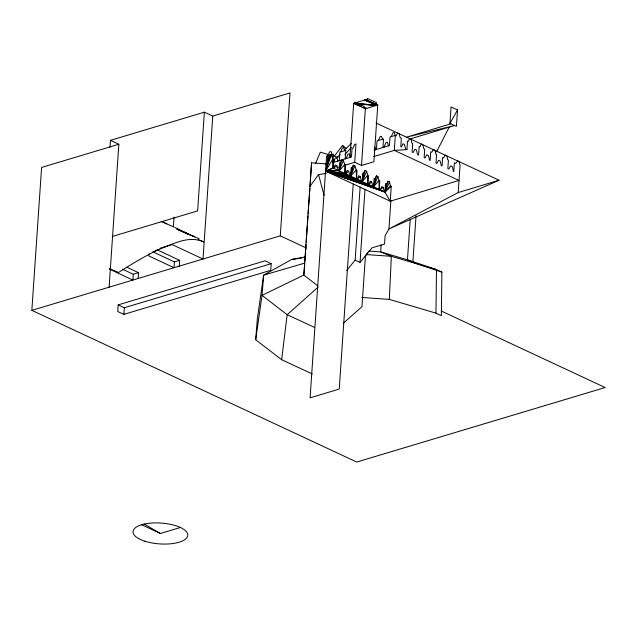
<?xml version="1.0" encoding="UTF-8"?>
<svg xmlns="http://www.w3.org/2000/svg" width="637" height="637" viewBox="0 0 637 637"><rect width="100%" height="100%" fill="white"/><g stroke="black" fill="none" stroke-linecap="round" stroke-linejoin="round"><path stroke-width="0.96" d="M381.125 245.006L380.655 251.894L391.357 256.313L436.488 269.626L441.879 272.134L441.353 315.649L435.963 313.141L436.488 269.626L407.465 259.8L380.655 251.894L368.839 251.074M435.963 313.141L389.318 299.39L391.357 256.313L366.299 254.561M326.869 163.908L311.565 162.833L310.028 186.346M441.361 311.055L605.15 387.527L356.728 462.04L31.85 310.354L41.596 167.427L118.848 144.257L109.11 287.183M109.994 147.251L110.464 140.339L204.366 112.176L212.758 116.093L290.01 92.922L280.272 235.841L306.365 248.032M118.179 304.876L117.726 311.517L123.865 314.375L270.741 270.327L271.187 263.686L265.056 260.82L118.179 304.876L124.319 307.743L271.187 263.686M123.865 314.375L124.319 307.743M122.463 269.204L133.26 274.244L132.87 280.057L109.46 269.125M138.11 278.48L138.508 272.676L126.803 267.206M148.939 254.012L148.803 255.947L174.012 267.715L174.403 261.903L152.8 251.822M173.36 226.915L174.028 217.09M179.252 266.139L179.65 260.334L157.148 249.823M204.366 112.176L197.637 210.871L112.271 236.478M212.758 116.093L203.012 259.012L172.149 244.608L159.823 248.303M311.565 162.833L303.841 275.08L317.982 285.965M304.932 261.114L306.071 244.385M306.206 242.418L307.345 225.697M307.48 223.73L308.013 215.863M308.149 213.889L308.619 207.009M308.754 205.042L309.893 188.313M327.808 164.147L325.985 164.696L327.084 165.206L327.665 156.67L328.764 157.18L325.547 171.114L390.258 201.188L459.022 180.438L394.311 150.364L373.68 156.591M332.817 162.634L333.398 154.098L326.566 156.161L310.092 397.838L339.25 389.04L353.224 184.093M339.306 160.675L339.887 152.139L345.787 150.356L345.206 158.892M345.692 173.853L347.077 170.477L348.678 171.218L345.692 173.853L325.547 171.114L373.577 186.816L375.066 178.702L376.419 175.852L377.924 176.553L378.911 180.486L379.811 180.908L379.23 189.444L325.547 171.114L338.374 170.453L336.877 165.739L333.414 168.144L325.547 171.114L380.138 189.866L381.818 186.625L383.187 187.262L384.294 191.801L325.547 171.114L333.016 167.961L333.597 159.425L332.856 159.083L325.547 171.114L344.975 173.519L345.557 164.983L344.721 164.593L343.399 160.5L341.679 159.704L340.58 162.674L339.187 170.827L325.547 171.114L330.364 154.441L331.336 154.895L332.856 159.083L333.016 167.961L384.923 192.087L390.258 201.188L391.277 186.235L390.377 185.821L389.573 181.959L388.013 181.234L386.54 184.029L384.923 192.087L325.547 171.114L331.336 154.895M350.024 157.108L353.686 103.337L366.092 99.595L377.765 105.017L373.903 161.726L361.498 165.469L354.705 162.316L344.362 165.437M354.705 162.316L355.956 143.986L354.634 144.384L353.009 148.182L352.046 148.469L351.465 157.005L332.379 162.769M357.182 179.196L358.488 175.78L360.287 176.616L357.182 179.196L325.547 171.114L362.246 181.553L363.464 173.304L364.985 170.541L366.641 171.305L367.708 175.279L368.401 175.605L367.82 184.141L325.547 171.114L356.425 178.846L357.007 170.31L356.226 169.944L354.873 165.835L353.416 165.158L351.982 167.969L350.605 176.138L325.547 171.114L372.86 186.482L371.666 181.903L370.248 181.242L368.672 184.539L325.547 171.114L349.888 175.804L348.678 171.218M361.498 165.469L365.359 108.768L353.686 103.337L355.589 103.513M346.671 270.462L355.151 260.143L360.152 186.808M355.151 260.143L360.032 262.412L365.025 189.229M376.451 149.464L377.032 140.928L383.522 138.97L382.933 147.505M391.277 186.235L384.923 192.087L385.504 183.552L386.54 184.029M390.895 200.464L388.952 228.954L385.106 235.634L384.533 244.067L372 247.849L360.032 262.412M391.245 136.636L392.957 132.815L394.128 132.464L395.33 135.402L394.311 150.364L406.924 149.599L407.505 141.064L408.166 141.374L409.591 138.555L411.008 139.208L411.908 143.11L412.704 143.484L412.123 152.02L413.198 152.514L414.862 149.273L416.479 150.021L417.506 154.52L418.597 155.03L419.178 146.486L419.918 146.836L421.391 144.042L422.801 144.695L423.836 148.652L424.72 149.066L424.138 157.602L424.998 158.008L426.766 154.799L428.414 155.563L429.537 160.11L430.126 160.389L430.708 151.853L431.687 152.307L433.343 149.591L435.015 150.372L435.875 154.25L436.584 154.584L436.003 163.12L436.847 163.51L438.622 160.309L440.215 161.05L441.266 165.564L442.07 165.939L442.651 157.403L443.599 157.841L445.247 155.125L446.975 155.93L447.7 159.744L448.432 160.086L447.843 168.622L448.79 169.06L450.63 165.891L452.445 166.735L453.305 171.154L453.799 171.385L454.38 162.849L455.67 163.446L457.74 160.93L459.006 161.519L460.041 165.485L458.194 192.557L388.952 228.954L499.082 180.215L376.013 123.013M410.236 219.184L407.465 259.8L412.864 262.309L441.879 272.134M412.864 262.309L416.033 215.792M449.961 123.379L451.084 106.936L457.525 109.93L456.403 126.381L449.961 123.379L457.525 109.93M312.257 373.935L281.65 359.714L255.684 339.72L257.348 318.842L263.638 275.144L291.563 259.498L305.027 256.918M281.65 359.714L287.16 314.694L318.03 287.223M255.684 339.72L262.03 295.345L263.638 275.144L304.797 263.081L303.841 275.08L262.03 295.345L287.16 314.694L314.24 327.283M341.679 159.704L339.187 170.827L344.721 164.593L344.975 173.519M364.985 170.541L362.246 181.553L367.708 175.279L367.82 184.141M353.416 165.158L350.605 176.138L356.226 169.944L356.425 178.846M376.419 175.852L373.577 186.816L378.911 180.486L379.23 189.444M390.377 185.821L384.923 192.087L388.013 181.234M327.084 165.206L330.364 154.441L328.764 157.18M340.843 151.853L342.125 148.158L343.693 147.688L344.665 150.698M333.692 162.371L335.245 158.08L336.782 157.618L337.968 161.081M327.944 155.746L329.456 151.988L331.065 151.502L332.068 154.496M343.399 160.5L339.187 170.827L339.768 162.292L340.58 162.674M346.082 158.629L347.866 154.273L349.259 153.851L350.43 157.315M354.873 165.835L350.605 176.138L351.186 167.603L351.982 167.969M384.015 147.179L385.855 142.807L387.503 142.314L388.411 145.857M377.924 176.553L373.577 186.816L374.158 178.28L375.066 178.702M315.395 163.813L320.331 152.187L328.788 154.687M366.641 171.305L362.246 181.553L362.827 173.009L363.464 173.304M384.923 192.087L389.573 181.959M378.322 140.538L380.138 136.684L381.436 136.294L382.646 139.232M436.552 151.837L449.085 127.312M333.414 168.144L335.166 164.943L336.877 165.739M367.469 252.841L365.423 256.058L361.975 306.652L343.598 323.007M309.877 186.545L318.548 174.578L326.303 173.439M334.059 156.559L342.507 145.499L346.432 148.517M344.864 154.751L351.361 147.266M333.032 161.432L334.449 160.038M336.575 157.96L340.118 154.48M344.37 150.308L351.465 143.365M368.672 184.539L371.666 181.903M380.138 189.866L383.187 187.262M109.564 268.655L118.49 272.517C130.951 264.466 143.731 256.854 157.005 250.245C171.297 244.839 188.496 234.727 203.76 241.964L198.203 239.536M153.931 251.79L157.005 250.245M365.359 108.768L377.765 105.017L364.611 100.041L367.167 100.097L367.286 98.416L376.547 102.724L376.427 104.396L364.611 100.041L376.499 105.408L357.835 104.102M450.877 123.809L406.525 137.194L454.571 125.529L410.22 138.914M373.999 150.205L389.446 145.547L390.035 137.003L395.33 135.402L396.174 135.8L397.647 133.006L399.12 133.69L400.195 137.664L401.35 138.205L400.769 146.741L401.429 147.051L403.006 143.755L404.439 144.424L405.65 149.01L406.924 149.599M336.838 167.706L339.656 166.854M458.194 192.557L499.082 180.215M133.26 274.244L138.508 272.676M174.403 261.903L179.65 260.334M31.85 310.354L280.272 235.841M141.677 524.745L160.397 533.48L180.39 527.484M291.563 259.498L298.116 258.534M299.82 258.28L301.659 258.009M361.912 297.471L389.318 299.39M357.492 103.68L376.499 105.408L356.776 103.218M325.547 171.114L361.426 181.171L360.287 176.616M332.554 155.794L338.128 157.435M361.243 106.299L354.889 103.895L355 102.223L364.364 106.57L364.253 108.25L366.689 108.362L363.966 107.335M161.129 221.477L173.877 226.939M110.464 140.339L118.848 144.257M199.078 238.708L176.895 229.177L194.588 236.853L177.452 229.009L188.695 234.647M174.753 227.393L187.796 234.097M162.013 221.437L166.806 223.921M144.249 524.076L160.397 533.48M342.507 145.499L344.314 147.736M374.819 147.091L375.607 149.719M318.548 174.578L324.05 195.225M144.846 541.203A27.447 10.455 3.9 0 0 187.692 535.908A27.447 10.455 3.9 0 0 148.636 523.335A27.447 10.455 3.9 0 0 144.846 541.203"/></g></svg>
